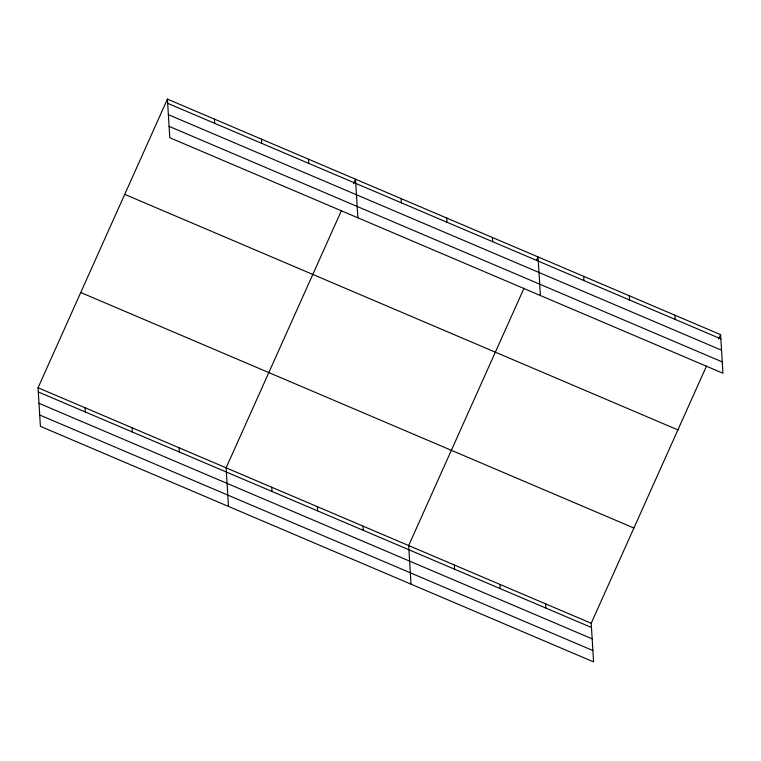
<?xml version="1.0" encoding="UTF-8"?>
<svg xmlns="http://www.w3.org/2000/svg" width="761" height="761" viewBox="0 0 761 761"><rect width="100%" height="100%" fill="white"/><g stroke="black" fill="none" stroke-linecap="round" stroke-linejoin="round"><path stroke-width="1.14" d="M706.522 366.031L591.211 623.278L593.58 661.889L40.409 426.35L38.05 387.749L167.42 99.111L720.591 334.65L722.95 373.251L169.789 137.722L167.42 99.111M341.432 210.578L226.122 467.825L228.49 506.436M353.561 183.525L355.501 179.196L357.86 217.798M523.977 288.305L408.667 545.551L411.035 584.163M536.591 260.167L538.046 256.923L540.405 295.525M718.65 338.978L720.591 334.65M167.686 103.325L720.848 338.864M168.381 114.673L721.542 350.212M169.094 126.364L722.256 361.903M124.728 194.359L677.899 429.898M80.742 292.5L633.903 528.029M38.05 387.749L591.211 623.278M38.307 391.963L591.468 627.492M39.001 403.311L592.163 638.85M39.715 415.002L592.886 650.541M674.95 315.216L675.207 319.43M629.318 295.782L629.575 299.996M583.677 276.348L583.934 280.562M545.58 603.853L545.837 608.068M492.405 237.489L492.662 241.703M499.939 584.419L500.196 588.634M446.774 218.055L447.03 222.269M454.307 564.985L454.564 569.199M401.133 198.621L401.389 202.835M363.035 526.127L363.292 530.341M308.481 159.173L308.738 163.387M317.394 506.693L317.66 510.907M261.461 139.149L261.717 143.363M271.763 487.259L272.019 491.473M214.44 119.135L214.697 123.349M179.111 447.81L179.368 452.024M132.091 427.787L132.347 432.001M85.07 407.763L85.327 411.977"/></g></svg>
